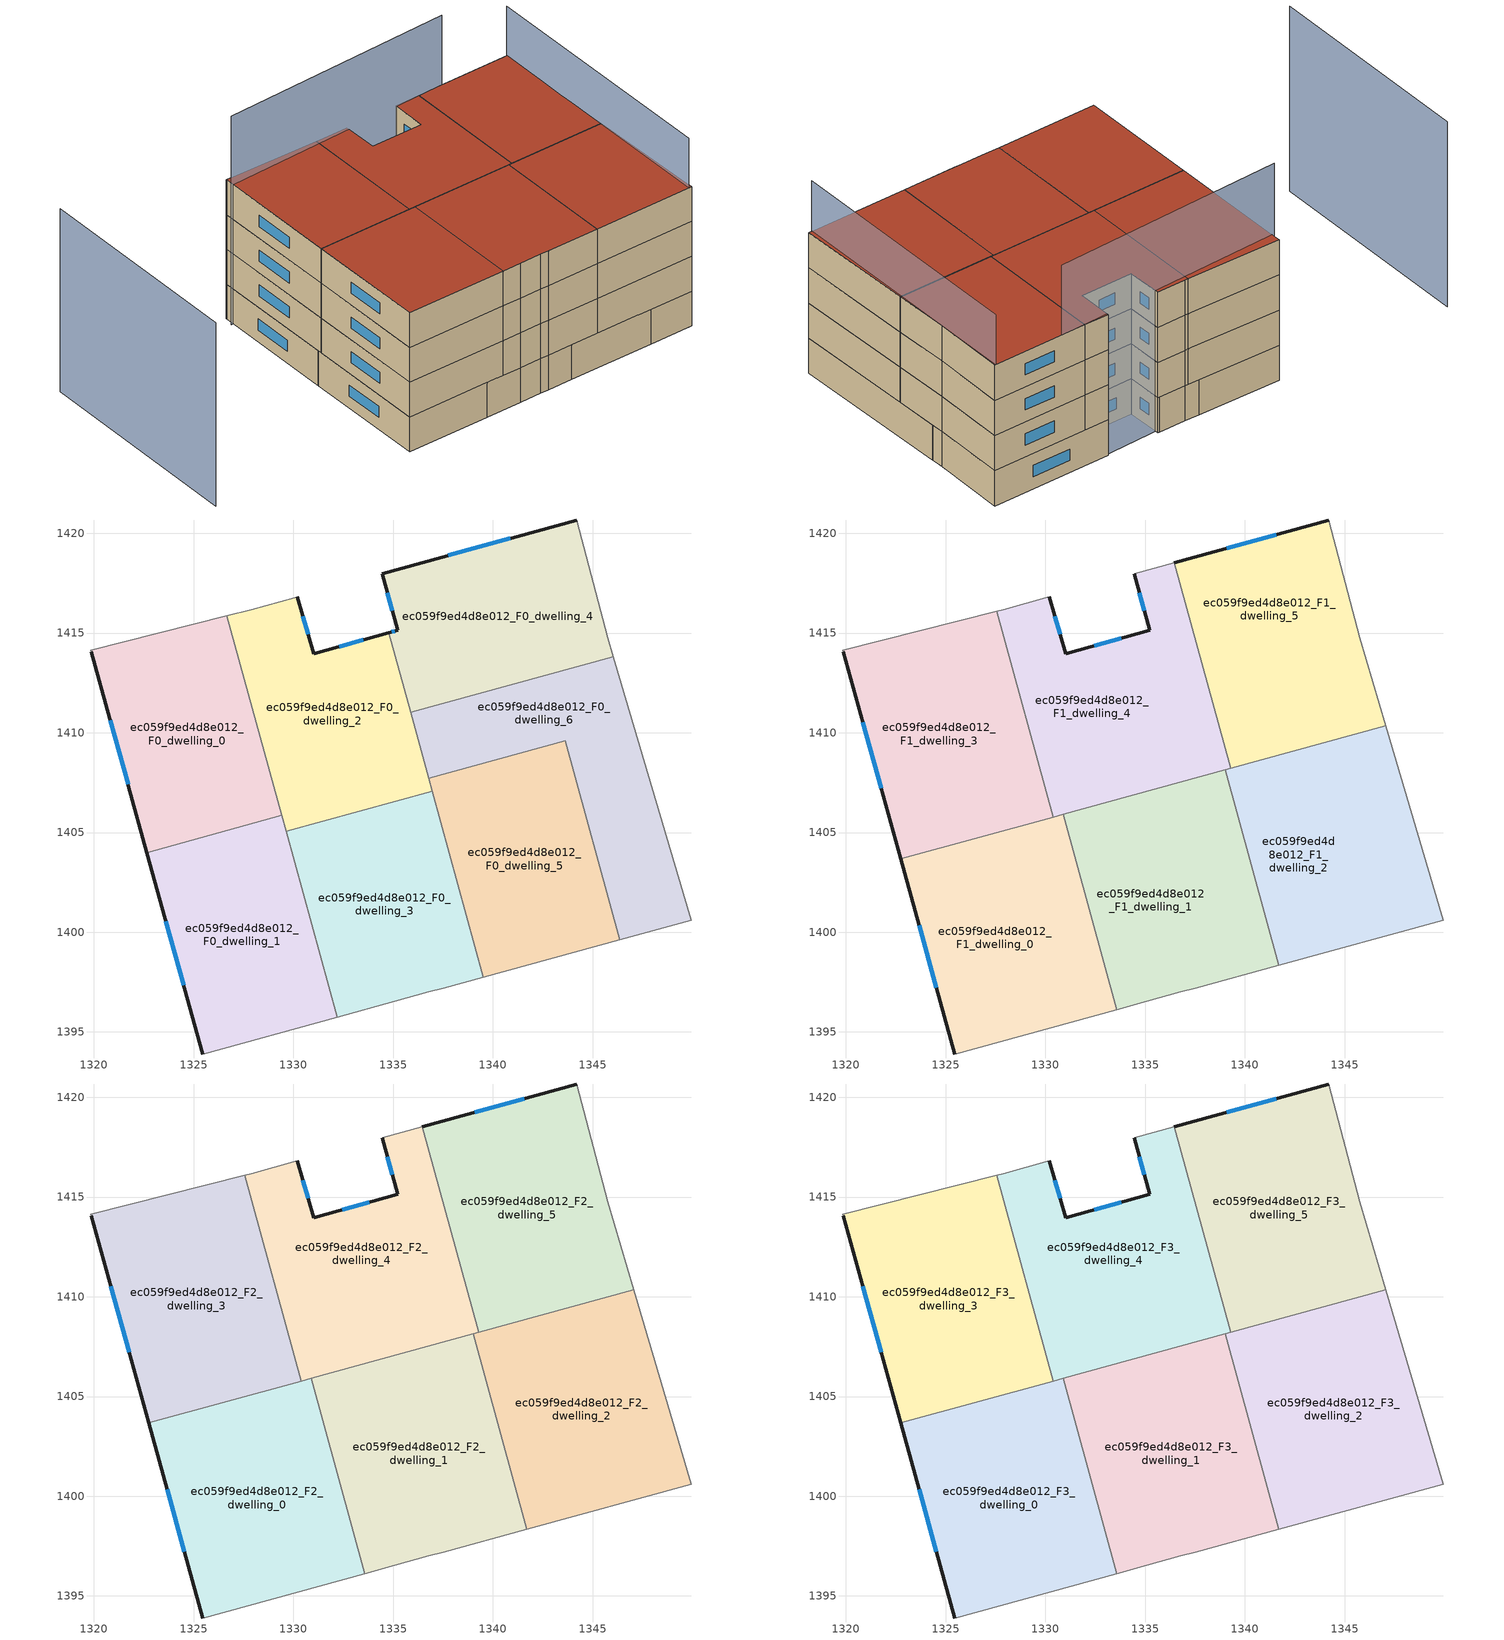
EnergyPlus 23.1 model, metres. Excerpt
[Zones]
ec059f9ed4d8e012_F0_dwelling_0
 floor ground (EU_floor_Construction): 1326.67,1415.86 1329.42,1405.85 1322.66,1404 1319.88,1414.05 1319.85,1414.15 z0
 wall outside (EU_wall_Construction): 1319.88,1414.05 1322.66,1404 z0:3
 wall adiabatic (EU_wall_Construction): 1326.67,1415.86 1319.85,1414.15 1319.88,1414.05 z0:3
 wall to ec059f9ed4d8e012_F0_dwelling_1 (EU_wall_Construction): 1322.66,1404 1329.42,1405.85 z0:3
 wall to ec059f9ed4d8e012_F0_dwelling_2 (EU_wall_Construction): 1329.42,1405.85 1326.67,1415.86 z0:3
 window (EU_Window_Construction): 1320.83,1410.63 1321.71,1407.42 z1.02:1.98
ec059f9ed4d8e012_F0_dwelling_1
 floor ground (EU_floor_Construction): 1329.42,1405.85 1332.2,1395.74 1325.46,1393.9 1322.66,1404 z0
 wall outside (EU_wall_Construction): 1322.66,1404 1325.46,1393.9 z0:3
 wall adiabatic (EU_wall_Construction): 1325.46,1393.9 1332.2,1395.74 z0:3
 wall to ec059f9ed4d8e012_F0_dwelling_3 (EU_wall_Construction): 1332.2,1395.74 1329.64,1405.06 z0:3
 wall to ec059f9ed4d8e012_F0_dwelling_2 (EU_wall_Construction): 1329.64,1405.06 1329.42,1405.85 z0:3
 window (EU_Window_Construction): 1323.61,1400.56 1324.51,1397.33 z1.02:1.98
 ceiling adiabatic (EU_roof_Construction): 1332.2,1395.74 1329.42,1405.85 1322.66,1404 1325.46,1393.9 z3
ec059f9ed4d8e012_F0_dwelling_2
 floor ground (EU_floor_Construction): 1334.78,1415.01 1336.96,1407.07 1329.64,1405.05 1326.67,1415.86 1327.89,1416.17 1330.07,1416.78 1330.2,1416.81 1331.02,1413.96 z0
 wall outside (EU_wall_Construction): 1334.78,1415.01 1331.02,1413.96 1330.2,1416.81 z0:3
 wall adiabatic (EU_wall_Construction): 1330.2,1416.81 1330.07,1416.78 1327.89,1416.17 1326.67,1415.86 z0:3
 wall to ec059f9ed4d8e012_F0_dwelling_3 (EU_wall_Construction): 1329.64,1405.05 1336.96,1407.07 z0:3
 wall to ec059f9ed4d8e012_F0_dwelling_4 (EU_wall_Construction): 1335.87,1411.02 1334.78,1415.01 z0:3
 wall to ec059f9ed4d8e012_F0_dwelling_6 (EU_wall_Construction): 1336.78,1407.71 1335.87,1411.02 z0:3
 wall to ec059f9ed4d8e012_F0_dwelling_5 (EU_wall_Construction): 1336.96,1407.07 1336.78,1407.71 z0:3
 window (EU_Window_Construction): 1330.74,1414.93 1330.48,1415.84 / 1333.5,1414.65 1332.3,1414.32 z1.02:1.98
ec059f9ed4d8e012_F0_dwelling_3
 floor ground (EU_floor_Construction): 1336.96,1407.07 1339.52,1397.75 1337.52,1397.2 1336.79,1397.01 1335.07,1396.53 1332.2,1395.74 1329.64,1405.05 z0
 wall adiabatic (EU_wall_Construction): 1332.2,1395.74 1335.07,1396.53 1336.79,1397.01 1337.52,1397.2 1339.52,1397.75 z0:3
 wall to ec059f9ed4d8e012_F0_dwelling_5 (EU_wall_Construction): 1339.52,1397.75 1336.96,1407.07 z0:3
ec059f9ed4d8e012_F0_dwelling_4
 floor ground (EU_floor_Construction): 1344.2,1420.67 1345.75,1414.75 1346.03,1413.81 1335.87,1411.02 1334.78,1415.01 1335.23,1415.14 1334.45,1417.97 z0
 wall outside (EU_wall_Construction): 1344.2,1420.67 1334.45,1417.97 1335.23,1415.14 1334.78,1415.01 z0:3
 wall adiabatic (EU_wall_Construction): 1346.03,1413.81 1345.75,1414.75 1344.2,1420.67 z0:3
 wall to ec059f9ed4d8e012_F0_dwelling_6 (EU_wall_Construction): 1335.87,1411.02 1346.03,1413.81 z0:3
 window (EU_Window_Construction): 1335.07,1415.1 1334.93,1415.06 / 1334.71,1417.01 1334.96,1416.1 / 1340.88,1419.75 1337.77,1418.89 z1.02:1.98
ec059f9ed4d8e012_F0_dwelling_5
 floor ground (EU_floor_Construction): 1343.63,1409.59 1346.37,1399.63 1339.52,1397.75 1336.78,1407.71 z0
 wall to ec059f9ed4d8e012_F0_dwelling_6 (EU_wall_Construction): 1346.37,1399.63 1343.63,1409.59 1336.78,1407.71 z0:3
 wall adiabatic (EU_wall_Construction): 1339.52,1397.75 1346.37,1399.63 z0:3
 ceiling adiabatic (EU_roof_Construction): 1346.37,1399.63 1343.68,1409.43 1336.83,1407.54 1339.52,1397.75 z3
ec059f9ed4d8e012_F0_dwelling_6
 floor ground (EU_floor_Construction): 1346.03,1413.81 1349.93,1400.61 1346.37,1399.63 1343.63,1409.59 1336.78,1407.71 1335.87,1411.02 z0
 wall adiabatic (EU_wall_Construction): 1346.37,1399.63 1349.93,1400.61 1346.03,1413.81 z0:3
ec059f9ed4d8e012_F1_dwelling_0
 floor adiabatic (EU_floor_Construction): 1329.51,1405.53 1332.2,1395.74 1325.46,1393.9 1322.75,1403.67 z3
 floor to ec059f9ed4d8e012_F0_dwelling_3 (EU_floor_Construction): 1331.02,1405.44 1333.58,1396.12 1332.2,1395.74 1329.64,1405.06 z3
 floor to ec059f9ed4d8e012_F0_dwelling_2 (EU_floor_Construction): 1330.89,1405.91 1331.02,1405.44 1329.64,1405.06 1329.51,1405.53 z3
 wall outside (EU_wall_Construction): 1322.75,1403.67 1325.46,1393.9 z3:6
 wall to ec059f9ed4d8e012_F1_dwelling_1 (EU_wall_Construction): 1333.58,1396.12 1330.89,1405.91 z3:6
 wall adiabatic (EU_wall_Construction): 1325.46,1393.9 1333.58,1396.12 z3:6
 wall to ec059f9ed4d8e012_F1_dwelling_3 (EU_wall_Construction): 1330.4,1405.78 1322.75,1403.67 z3:6
 wall to ec059f9ed4d8e012_F1_dwelling_4 (EU_wall_Construction): 1330.89,1405.91 1330.4,1405.78 z3:6
 window (EU_Window_Construction): 1323.67,1400.35 1324.54,1397.22 z4.02:4.98
ec059f9ed4d8e012_F1_dwelling_1
 floor to ec059f9ed4d8e012_F0_dwelling_3 (EU_floor_Construction): 1336.96,1407.07 1339.52,1397.75 1337.52,1397.2 1336.79,1397.01 1335.07,1396.53 1333.58,1396.12 1331.02,1405.44 z3
 floor to ec059f9ed4d8e012_F0_dwelling_2 (EU_floor_Construction): 1336.83,1407.54 1336.96,1407.07 1331.02,1405.44 1330.89,1405.91 z3
 floor adiabatic (EU_floor_Construction): 1339.02,1408.14 1341.71,1398.35 1339.52,1397.75 1336.83,1407.54 z3
 wall to ec059f9ed4d8e012_F1_dwelling_2 (EU_wall_Construction): 1341.71,1398.35 1339.02,1408.14 z3:6
 wall adiabatic (EU_wall_Construction): 1333.58,1396.12 1335.07,1396.53 1336.79,1397.01 1337.52,1397.2 1341.71,1398.35 z3:6
 wall to ec059f9ed4d8e012_F1_dwelling_4 (EU_wall_Construction): 1339.02,1408.14 1330.89,1405.91 z3:6
ec059f9ed4d8e012_F1_dwelling_2
 floor adiabatic (EU_floor_Construction): 1343.68,1409.43 1346.37,1399.63 1341.71,1398.35 1339.02,1408.14 z3
 floor to ec059f9ed4d8e012_F0_dwelling_6 (EU_floor_Construction): 1347.05,1410.35 1349.93,1400.61 1346.37,1399.63 1343.68,1409.43 z3
 wall adiabatic (EU_wall_Construction): 1341.71,1398.35 1349.93,1400.61 1347.05,1410.35 z3:6
 wall to ec059f9ed4d8e012_F1_dwelling_5 (EU_wall_Construction): 1347.05,1410.35 1339.29,1408.22 z3:6
 wall to ec059f9ed4d8e012_F1_dwelling_4 (EU_wall_Construction): 1339.29,1408.22 1339.02,1408.15 z3:6
ec059f9ed4d8e012_F1_dwelling_3
 floor to ec059f9ed4d8e012_F0_dwelling_0 (EU_floor_Construction): 1326.67,1415.86 1329.42,1405.85 1322.66,1404 1319.88,1414.05 1319.85,1414.15 z3
 floor to ec059f9ed4d8e012_F0_dwelling_2 (EU_floor_Construction): 1327.56,1416.09 1330.4,1405.78 1329.51,1405.53 1326.67,1415.86 z3
 floor adiabatic (EU_floor_Construction): 1329.42,1405.85 1329.51,1405.53 1322.75,1403.67 1322.66,1404 z3
 wall outside (EU_wall_Construction): 1319.88,1414.05 1322.75,1403.67 z3:6
 wall adiabatic (EU_wall_Construction): 1327.56,1416.09 1319.85,1414.15 1319.88,1414.05 z3:6
 wall to ec059f9ed4d8e012_F1_dwelling_4 (EU_wall_Construction): 1330.4,1405.78 1327.56,1416.09 z3:6
 window (EU_Window_Construction): 1320.86,1410.52 1321.77,1407.21 z4.02:4.98
ec059f9ed4d8e012_F1_dwelling_4
 floor to ec059f9ed4d8e012_F0_dwelling_2 (EU_floor_Construction): 1334.78,1415.01 1336.83,1407.54 1330.4,1405.78 1327.56,1416.09 1327.89,1416.17 1330.07,1416.78 1330.2,1416.81 1331.02,1413.96 z3
 floor to ec059f9ed4d8e012_F0_dwelling_4 (EU_floor_Construction): 1336.45,1418.53 1338.33,1411.7 1335.87,1411.02 1334.78,1415.01 1335.23,1415.14 1334.45,1417.97 z3
 floor to ec059f9ed4d8e012_F0_dwelling_5 (EU_floor_Construction): 1339.24,1408.38 1339.29,1408.22 1336.83,1407.54 1336.78,1407.71 z3
 floor to ec059f9ed4d8e012_F0_dwelling_6 (EU_floor_Construction): 1338.33,1411.7 1339.24,1408.38 1336.78,1407.71 1335.87,1411.02 z3
 wall outside (EU_wall_Construction): 1334.45,1417.97 1335.23,1415.14 1331.02,1413.96 1330.2,1416.81 z3:6
 wall adiabatic (EU_wall_Construction): 1336.45,1418.53 1334.45,1417.97 / 1330.2,1416.81 1327.89,1416.17 1327.56,1416.09 z3:6
 wall to ec059f9ed4d8e012_F1_dwelling_5 (EU_wall_Construction): 1339.29,1408.22 1336.45,1418.53 z3:6
 window (EU_Window_Construction): 1333.79,1414.74 1332.45,1414.36 / 1334.71,1417.01 1334.96,1416.1 / 1330.74,1414.93 1330.48,1415.84 z4.02:4.98
ec059f9ed4d8e012_F1_dwelling_5
 floor to ec059f9ed4d8e012_F0_dwelling_4 (EU_floor_Construction): 1344.2,1420.67 1345.75,1414.75 1346.03,1413.81 1338.33,1411.7 1336.45,1418.53 z3
 floor to ec059f9ed4d8e012_F0_dwelling_6 (EU_floor_Construction): 1346.03,1413.81 1347.05,1410.35 1343.68,1409.43 1343.63,1409.59 1339.24,1408.38 1338.33,1411.7 z3
 floor to ec059f9ed4d8e012_F0_dwelling_5 (EU_floor_Construction): 1343.63,1409.59 1343.68,1409.43 1339.29,1408.22 1339.24,1408.38 z3
 wall outside (EU_wall_Construction): 1344.2,1420.67 1336.45,1418.53 z3:6
 wall adiabatic (EU_wall_Construction): 1347.05,1410.35 1345.75,1414.75 1344.2,1420.67 z3:6
 window (EU_Window_Construction): 1341.56,1419.94 1339.09,1419.26 z4.02:4.98
ec059f9ed4d8e012_F2_dwelling_0
 floor to ec059f9ed4d8e012_F1_dwelling_0 (EU_floor_Construction): 1330.89,1405.91 1333.58,1396.12 1325.46,1393.9 1322.75,1403.67 z6
 wall outside (EU_wall_Construction): 1322.75,1403.67 1325.46,1393.9 z6:9
 wall to ec059f9ed4d8e012_F2_dwelling_1 (EU_wall_Construction): 1333.58,1396.12 1330.89,1405.91 z6:9
 wall adiabatic (EU_wall_Construction): 1325.46,1393.9 1333.58,1396.12 z6:9
 wall to ec059f9ed4d8e012_F2_dwelling_3 (EU_wall_Construction): 1330.4,1405.78 1322.75,1403.67 z6:9
 wall to ec059f9ed4d8e012_F2_dwelling_4 (EU_wall_Construction): 1330.89,1405.91 1330.4,1405.78 z6:9
 window (EU_Window_Construction): 1323.67,1400.35 1324.54,1397.22 z7.02:7.98
ec059f9ed4d8e012_F2_dwelling_1
 floor to ec059f9ed4d8e012_F1_dwelling_1 (EU_floor_Construction): 1339.02,1408.14 1341.71,1398.35 1337.52,1397.2 1336.79,1397.01 1335.07,1396.53 1333.58,1396.12 1330.89,1405.91 z6
 wall to ec059f9ed4d8e012_F2_dwelling_2 (EU_wall_Construction): 1341.71,1398.35 1339.02,1408.14 z6:9
 wall adiabatic (EU_wall_Construction): 1333.58,1396.12 1335.07,1396.53 1336.79,1397.01 1337.52,1397.2 1341.71,1398.35 z6:9
 wall to ec059f9ed4d8e012_F2_dwelling_4 (EU_wall_Construction): 1339.02,1408.14 1330.89,1405.91 z6:9
ec059f9ed4d8e012_F2_dwelling_2
 floor to ec059f9ed4d8e012_F1_dwelling_2 (EU_floor_Construction): 1347.05,1410.35 1349.93,1400.61 1341.71,1398.35 1339.02,1408.14 z6
 wall adiabatic (EU_wall_Construction): 1341.71,1398.35 1349.93,1400.61 1347.05,1410.35 z6:9
 wall to ec059f9ed4d8e012_F2_dwelling_5 (EU_wall_Construction): 1347.05,1410.35 1339.29,1408.22 z6:9
 wall to ec059f9ed4d8e012_F2_dwelling_4 (EU_wall_Construction): 1339.29,1408.22 1339.02,1408.15 z6:9
ec059f9ed4d8e012_F2_dwelling_3
 floor to ec059f9ed4d8e012_F1_dwelling_3 (EU_floor_Construction): 1327.56,1416.09 1330.4,1405.78 1322.75,1403.67 1319.88,1414.05 1319.85,1414.15 z6
 wall outside (EU_wall_Construction): 1319.88,1414.05 1322.75,1403.67 z6:9
 wall adiabatic (EU_wall_Construction): 1327.56,1416.09 1319.85,1414.15 1319.88,1414.05 z6:9
 wall to ec059f9ed4d8e012_F2_dwelling_4 (EU_wall_Construction): 1330.4,1405.78 1327.56,1416.09 z6:9
 window (EU_Window_Construction): 1320.86,1410.52 1321.77,1407.21 z7.02:7.98
ec059f9ed4d8e012_F2_dwelling_4
 floor to ec059f9ed4d8e012_F1_dwelling_4 (EU_floor_Construction): 1336.45,1418.53 1339.29,1408.22 1330.4,1405.78 1327.56,1416.09 1327.89,1416.17 1330.2,1416.81 1331.02,1413.96 1335.23,1415.14 1334.45,1417.97 z6
 wall outside (EU_wall_Construction): 1334.45,1417.97 1335.23,1415.14 1331.02,1413.96 1330.2,1416.81 z6:9
 wall adiabatic (EU_wall_Construction): 1336.45,1418.53 1334.45,1417.97 / 1330.2,1416.81 1327.89,1416.17 1327.56,1416.09 z6:9
 wall to ec059f9ed4d8e012_F2_dwelling_5 (EU_wall_Construction): 1339.29,1408.22 1336.45,1418.53 z6:9
 window (EU_Window_Construction): 1333.79,1414.74 1332.45,1414.36 / 1334.71,1417.01 1334.96,1416.1 / 1330.74,1414.93 1330.48,1415.84 z7.02:7.98
ec059f9ed4d8e012_F2_dwelling_5
 floor to ec059f9ed4d8e012_F1_dwelling_5 (EU_floor_Construction): 1344.2,1420.67 1345.75,1414.75 1347.05,1410.35 1339.29,1408.22 1336.45,1418.53 z6
 wall outside (EU_wall_Construction): 1344.2,1420.67 1336.45,1418.53 z6:9
 wall adiabatic (EU_wall_Construction): 1347.05,1410.35 1345.75,1414.75 1344.2,1420.67 z6:9
 window (EU_Window_Construction): 1341.56,1419.94 1339.09,1419.26 z7.02:7.98
ec059f9ed4d8e012_F3_dwelling_0
 floor to ec059f9ed4d8e012_F2_dwelling_0 (EU_floor_Construction): 1330.89,1405.91 1333.58,1396.12 1325.46,1393.9 1322.75,1403.67 z9
 wall outside (EU_wall_Construction): 1322.75,1403.67 1325.46,1393.9 z9:12
 wall to ec059f9ed4d8e012_F3_dwelling_1 (EU_wall_Construction): 1333.58,1396.12 1330.89,1405.91 z9:12
 wall adiabatic (EU_wall_Construction): 1325.46,1393.9 1333.58,1396.12 z9:12
 wall to ec059f9ed4d8e012_F3_dwelling_3 (EU_wall_Construction): 1330.4,1405.78 1322.75,1403.67 z9:12
 wall to ec059f9ed4d8e012_F3_dwelling_4 (EU_wall_Construction): 1330.89,1405.91 1330.4,1405.78 z9:12
 window (EU_Window_Construction): 1323.67,1400.35 1324.54,1397.22 z10.02:10.98
 roof outside (EU_roof_Construction): 1333.58,1396.12 1330.89,1405.91 1322.75,1403.67 1325.46,1393.9 z12
ec059f9ed4d8e012_F3_dwelling_1
 floor to ec059f9ed4d8e012_F2_dwelling_1 (EU_floor_Construction): 1339.02,1408.14 1341.71,1398.35 1337.52,1397.2 1336.79,1397.01 1335.07,1396.53 1333.58,1396.12 1330.89,1405.91 z9
 wall to ec059f9ed4d8e012_F3_dwelling_2 (EU_wall_Construction): 1341.71,1398.35 1339.02,1408.14 z9:12
 wall adiabatic (EU_wall_Construction): 1333.58,1396.12 1335.07,1396.53 1336.79,1397.01 1337.52,1397.2 1341.71,1398.35 z9:12
 wall to ec059f9ed4d8e012_F3_dwelling_4 (EU_wall_Construction): 1339.02,1408.14 1330.89,1405.91 z9:12
 roof outside (EU_roof_Construction): 1341.71,1398.35 1339.02,1408.14 1330.89,1405.91 1333.58,1396.12 1335.07,1396.53 1336.79,1397.01 1337.52,1397.2 z12
ec059f9ed4d8e012_F3_dwelling_2
 floor to ec059f9ed4d8e012_F2_dwelling_2 (EU_floor_Construction): 1347.05,1410.35 1349.93,1400.61 1341.71,1398.35 1339.02,1408.14 z9
 wall adiabatic (EU_wall_Construction): 1341.71,1398.35 1349.93,1400.61 1347.05,1410.35 z9:12
 wall to ec059f9ed4d8e012_F3_dwelling_5 (EU_wall_Construction): 1347.05,1410.35 1339.29,1408.22 z9:12
 wall to ec059f9ed4d8e012_F3_dwelling_4 (EU_wall_Construction): 1339.29,1408.22 1339.02,1408.15 z9:12
 roof outside (EU_roof_Construction): 1349.93,1400.61 1347.05,1410.35 1339.02,1408.14 1341.71,1398.35 z12
ec059f9ed4d8e012_F3_dwelling_3
 floor to ec059f9ed4d8e012_F2_dwelling_3 (EU_floor_Construction): 1327.56,1416.09 1330.4,1405.78 1322.75,1403.67 1319.88,1414.05 1319.85,1414.15 z9
 wall outside (EU_wall_Construction): 1319.88,1414.05 1322.75,1403.67 z9:12
 wall adiabatic (EU_wall_Construction): 1327.56,1416.09 1319.85,1414.15 1319.88,1414.05 z9:12
 wall to ec059f9ed4d8e012_F3_dwelling_4 (EU_wall_Construction): 1330.4,1405.78 1327.56,1416.09 z9:12
 window (EU_Window_Construction): 1320.86,1410.52 1321.77,1407.21 z10.02:10.98
 roof outside (EU_roof_Construction): 1330.4,1405.78 1327.56,1416.09 1319.85,1414.15 1319.88,1414.05 1322.75,1403.67 z12
ec059f9ed4d8e012_F3_dwelling_4
 floor to ec059f9ed4d8e012_F2_dwelling_4 (EU_floor_Construction): 1336.45,1418.53 1339.29,1408.22 1330.4,1405.78 1327.56,1416.09 1327.89,1416.17 1330.2,1416.81 1331.02,1413.96 1335.23,1415.14 1334.45,1417.97 z9
 wall outside (EU_wall_Construction): 1334.45,1417.97 1335.23,1415.14 1331.02,1413.96 1330.2,1416.81 z9:12
 wall adiabatic (EU_wall_Construction): 1336.45,1418.53 1334.45,1417.97 / 1330.2,1416.81 1327.89,1416.17 1327.56,1416.09 z9:12
 wall to ec059f9ed4d8e012_F3_dwelling_5 (EU_wall_Construction): 1339.29,1408.22 1336.45,1418.53 z9:12
 window (EU_Window_Construction): 1333.79,1414.74 1332.45,1414.36 / 1334.71,1417.01 1334.96,1416.1 / 1330.74,1414.93 1330.48,1415.84 z10.02:10.98
 roof outside (EU_roof_Construction): 1339.29,1408.22 1336.45,1418.53 1334.45,1417.97 1335.23,1415.14 1331.02,1413.96 1330.2,1416.81 1327.89,1416.17 1327.56,1416.09 1330.4,1405.78 z12
ec059f9ed4d8e012_F3_dwelling_5
 floor to ec059f9ed4d8e012_F2_dwelling_5 (EU_floor_Construction): 1344.2,1420.67 1345.75,1414.75 1347.05,1410.35 1339.29,1408.22 1336.45,1418.53 z9
 wall outside (EU_wall_Construction): 1344.2,1420.67 1336.45,1418.53 z9:12
 wall adiabatic (EU_wall_Construction): 1347.05,1410.35 1345.75,1414.75 1344.2,1420.67 z9:12
 window (EU_Window_Construction): 1341.56,1419.94 1339.09,1419.26 z10.02:10.98
 roof outside (EU_roof_Construction): 1347.05,1410.35 1345.75,1414.75 1344.2,1420.67 1336.45,1418.53 1339.29,1408.22 z12
shading: 1305.5,1410.36 1310.2,1393.01 z0:15.8; 1349.66,1400.53 1344.12,1420.65 z0:16.3; 1338.47,1419.1 1319.87,1413.32 z0:18
[Building]
EU S2 Campaign: North Axis=0; Terrain=City; Solar Distribution=FullExterior
[Site:Location]
Vienna: Latitude=48; Longitude=16.5; Time Zone=1; Elevation=183
[SizingPeriod:WeatherFileDays]
AnnualSizingPeriod: Begin Month=1; Begin Day of Month=1; End Month=12; End Day of Month=31; Day of Week for Start Day=Monday; Use Weather File Daylight Saving Period=No; Use Weather File Rain and Snow Indicators=No
[MATERIAL]
EU_InternalMass_Material: Roughness=MediumRough; Thickness=0.1; Conductivity=1; Density=1800; Specific Heat=900; Thermal Absorptance=0.9; Solar Absorptance=0.7; Visible Absorptance=0.7
[MATERIAL:NOMASS] Roughness=MediumRough; Thermal Absorptance=0.9; Solar Absorptance=0.7; Visible Absorptance=0.7
Name | Thermal Resistance
EU_wall_NoMass | 0.942466
EU_roof_NoMass | 0.551687
EU_floor_NoMass | 0.66527
[WINDOWMATERIAL:SIMPLEGLAZINGSYSTEM]
EU_Window_SimpleGlazing: UFactor=2.03367; Solar Heat Gain Coefficient=0.65; Visible Transmittance=0.65
[CONSTRUCTION]
EU_wall_Construction: EU_wall_NoMass
EU_roof_Construction: EU_roof_NoMass
EU_floor_Construction: EU_floor_NoMass
EU_Window_Construction: EU_Window_SimpleGlazing
EU_InternalMass_Construction: EU_InternalMass_Material
[ZONE] Type=1; Multiplier=1; Ceiling Height=autocalculate; Floor Area=autocalculate; Part of Total Floor Area=Yes
Name | Volume
ec059f9ed4d8e012_F0_dwelling_0 | 220.081
ec059f9ed4d8e012_F1_dwelling_0; ec059f9ed4d8e012_F2_dwelling_0; ec059f9ed4d8e012_F3_dwelling_0 | 256.756
ec059f9ed4d8e012_F0_dwelling_1 | 220.092
ec059f9ed4d8e012_F1_dwelling_1; ec059f9ed4d8e012_F2_dwelling_1; ec059f9ed4d8e012_F3_dwelling_1 | 256.77
ec059f9ed4d8e012_F0_dwelling_2; ec059f9ed4d8e012_F0_dwelling_4 | 220.088
ec059f9ed4d8e012_F1_dwelling_2; ec059f9ed4d8e012_F2_dwelling_2; ec059f9ed4d8e012_F3_dwelling_2 | 256.758
ec059f9ed4d8e012_F0_dwelling_3 | 220.074
ec059f9ed4d8e012_F1_dwelling_3; ec059f9ed4d8e012_F2_dwelling_3; ec059f9ed4d8e012_F3_dwelling_3 | 256.763
ec059f9ed4d8e012_F1_dwelling_4; ec059f9ed4d8e012_F2_dwelling_4; ec059f9ed4d8e012_F3_dwelling_4 | 256.757
ec059f9ed4d8e012_F0_dwelling_5 | 220.11
ec059f9ed4d8e012_F1_dwelling_5; ec059f9ed4d8e012_F2_dwelling_5; ec059f9ed4d8e012_F3_dwelling_5 | 256.745
ec059f9ed4d8e012_F0_dwelling_6 | 220.063
[INTERNALMASS] Construction=EU_InternalMass_Construction
Name | Zone or ZoneList | Surface Area
ec059f9ed4d8e012_F0_dwelling_0_EU_InternalMass | ec059f9ed4d8e012_F0_dwelling_0 | 73.3618
ec059f9ed4d8e012_F0_dwelling_1_EU_InternalMass | ec059f9ed4d8e012_F0_dwelling_1 | 73.3616
ec059f9ed4d8e012_F0_dwelling_2_EU_InternalMass | ec059f9ed4d8e012_F0_dwelling_2 | 73.3631
ec059f9ed4d8e012_F0_dwelling_3_EU_InternalMass | ec059f9ed4d8e012_F0_dwelling_3 | 73.3578
ec059f9ed4d8e012_F0_dwelling_4_EU_InternalMass | ec059f9ed4d8e012_F0_dwelling_4 | 73.3624
ec059f9ed4d8e012_F0_dwelling_5_EU_InternalMass | ec059f9ed4d8e012_F0_dwelling_5 | 73.3706
ec059f9ed4d8e012_F0_dwelling_6_EU_InternalMass | ec059f9ed4d8e012_F0_dwelling_6 | 73.3548
ec059f9ed4d8e012_F1_dwelling_0_EU_InternalMass | ec059f9ed4d8e012_F1_dwelling_0 | 85.5854
ec059f9ed4d8e012_F1_dwelling_1_EU_InternalMass | ec059f9ed4d8e012_F1_dwelling_1 | 85.5896
ec059f9ed4d8e012_F1_dwelling_2_EU_InternalMass | ec059f9ed4d8e012_F1_dwelling_2 | 85.5857
ec059f9ed4d8e012_F1_dwelling_3_EU_InternalMass | ec059f9ed4d8e012_F1_dwelling_3 | 85.5877
ec059f9ed4d8e012_F1_dwelling_4_EU_InternalMass | ec059f9ed4d8e012_F1_dwelling_4 | 85.5855
ec059f9ed4d8e012_F1_dwelling_5_EU_InternalMass | ec059f9ed4d8e012_F1_dwelling_5 | 85.5818
ec059f9ed4d8e012_F2_dwelling_0_EU_InternalMass | ec059f9ed4d8e012_F2_dwelling_0 | 85.5854
ec059f9ed4d8e012_F2_dwelling_1_EU_InternalMass | ec059f9ed4d8e012_F2_dwelling_1 | 85.5896
ec059f9ed4d8e012_F2_dwelling_2_EU_InternalMass | ec059f9ed4d8e012_F2_dwelling_2 | 85.5857
ec059f9ed4d8e012_F2_dwelling_3_EU_InternalMass | ec059f9ed4d8e012_F2_dwelling_3 | 85.5877
ec059f9ed4d8e012_F2_dwelling_4_EU_InternalMass | ec059f9ed4d8e012_F2_dwelling_4 | 85.5855
ec059f9ed4d8e012_F2_dwelling_5_EU_InternalMass | ec059f9ed4d8e012_F2_dwelling_5 | 85.5818
ec059f9ed4d8e012_F3_dwelling_0_EU_InternalMass | ec059f9ed4d8e012_F3_dwelling_0 | 85.5854
ec059f9ed4d8e012_F3_dwelling_1_EU_InternalMass | ec059f9ed4d8e012_F3_dwelling_1 | 85.5896
ec059f9ed4d8e012_F3_dwelling_2_EU_InternalMass | ec059f9ed4d8e012_F3_dwelling_2 | 85.5857
ec059f9ed4d8e012_F3_dwelling_3_EU_InternalMass | ec059f9ed4d8e012_F3_dwelling_3 | 85.5877
ec059f9ed4d8e012_F3_dwelling_4_EU_InternalMass | ec059f9ed4d8e012_F3_dwelling_4 | 85.5855
ec059f9ed4d8e012_F3_dwelling_5_EU_InternalMass | ec059f9ed4d8e012_F3_dwelling_5 | 85.5818
[OTHEREQUIPMENT] Fuel Type=Electricity; Design Level Calculation Method=Watts/Area; Power per Zone Floor Area=1; Fraction Latent=0; Fraction Radiant=0; Fraction Lost=0; Carbon Dioxide Generation Rate=0; EndUse Subcategory=EU_Step8_InternalGains
Name | Zone or ZoneList or Space or SpaceList | Schedule
EU_Step8_InternalGain_ec059f9ed4d8e012_F0_dwelling_0_f000 | ec059f9ed4d8e012_F0_dwelling_0 | EU_Step8_GainSchedule_ec059f9ed4d8e012_F0_dwelling_0_f000
EU_Step8_InternalGain_ec059f9ed4d8e012_F0_dwelling_1_f000 | ec059f9ed4d8e012_F0_dwelling_1 | EU_Step8_GainSchedule_ec059f9ed4d8e012_F0_dwelling_1_f000
EU_Step8_InternalGain_ec059f9ed4d8e012_F0_dwelling_2_f000 | ec059f9ed4d8e012_F0_dwelling_2 | EU_Step8_GainSchedule_ec059f9ed4d8e012_F0_dwelling_2_f000
EU_Step8_InternalGain_ec059f9ed4d8e012_F0_dwelling_3_f000 | ec059f9ed4d8e012_F0_dwelling_3 | EU_Step8_GainSchedule_ec059f9ed4d8e012_F0_dwelling_3_f000
EU_Step8_InternalGain_ec059f9ed4d8e012_F0_dwelling_4_f000 | ec059f9ed4d8e012_F0_dwelling_4 | EU_Step8_GainSchedule_ec059f9ed4d8e012_F0_dwelling_4_f000
EU_Step8_InternalGain_ec059f9ed4d8e012_F0_dwelling_5_f000 | ec059f9ed4d8e012_F0_dwelling_5 | EU_Step8_GainSchedule_ec059f9ed4d8e012_F0_dwelling_5_f000
EU_Step8_InternalGain_ec059f9ed4d8e012_F0_dwelling_6_f000 | ec059f9ed4d8e012_F0_dwelling_6 | EU_Step8_GainSchedule_ec059f9ed4d8e012_F0_dwelling_6_f000
EU_Step8_InternalGain_ec059f9ed4d8e012_F1_dwelling_0_f000 | ec059f9ed4d8e012_F1_dwelling_0 | EU_Step8_GainSchedule_ec059f9ed4d8e012_F1_dwelling_0_f000
EU_Step8_InternalGain_ec059f9ed4d8e012_F1_dwelling_1_f000 | ec059f9ed4d8e012_F1_dwelling_1 | EU_Step8_GainSchedule_ec059f9ed4d8e012_F1_dwelling_1_f000
EU_Step8_InternalGain_ec059f9ed4d8e012_F1_dwelling_2_f000 | ec059f9ed4d8e012_F1_dwelling_2 | EU_Step8_GainSchedule_ec059f9ed4d8e012_F1_dwelling_2_f000
EU_Step8_InternalGain_ec059f9ed4d8e012_F1_dwelling_3_f000 | ec059f9ed4d8e012_F1_dwelling_3 | EU_Step8_GainSchedule_ec059f9ed4d8e012_F1_dwelling_3_f000
EU_Step8_InternalGain_ec059f9ed4d8e012_F1_dwelling_4_f000 | ec059f9ed4d8e012_F1_dwelling_4 | EU_Step8_GainSchedule_ec059f9ed4d8e012_F1_dwelling_4_f000
EU_Step8_InternalGain_ec059f9ed4d8e012_F1_dwelling_5_f000 | ec059f9ed4d8e012_F1_dwelling_5 | EU_Step8_GainSchedule_ec059f9ed4d8e012_F1_dwelling_5_f000
EU_Step8_InternalGain_ec059f9ed4d8e012_F2_dwelling_0_f000 | ec059f9ed4d8e012_F2_dwelling_0 | EU_Step8_GainSchedule_ec059f9ed4d8e012_F2_dwelling_0_f000
EU_Step8_InternalGain_ec059f9ed4d8e012_F2_dwelling_1_f000 | ec059f9ed4d8e012_F2_dwelling_1 | EU_Step8_GainSchedule_ec059f9ed4d8e012_F2_dwelling_1_f000
EU_Step8_InternalGain_ec059f9ed4d8e012_F2_dwelling_2_f000 | ec059f9ed4d8e012_F2_dwelling_2 | EU_Step8_GainSchedule_ec059f9ed4d8e012_F2_dwelling_2_f000
EU_Step8_InternalGain_ec059f9ed4d8e012_F2_dwelling_3_f000 | ec059f9ed4d8e012_F2_dwelling_3 | EU_Step8_GainSchedule_ec059f9ed4d8e012_F2_dwelling_3_f000
EU_Step8_InternalGain_ec059f9ed4d8e012_F2_dwelling_4_f000 | ec059f9ed4d8e012_F2_dwelling_4 | EU_Step8_GainSchedule_ec059f9ed4d8e012_F2_dwelling_4_f000
EU_Step8_InternalGain_ec059f9ed4d8e012_F2_dwelling_5_f000 | ec059f9ed4d8e012_F2_dwelling_5 | EU_Step8_GainSchedule_ec059f9ed4d8e012_F2_dwelling_5_f000
EU_Step8_InternalGain_ec059f9ed4d8e012_F3_dwelling_0_f000 | ec059f9ed4d8e012_F3_dwelling_0 | EU_Step8_GainSchedule_ec059f9ed4d8e012_F3_dwelling_0_f000
EU_Step8_InternalGain_ec059f9ed4d8e012_F3_dwelling_1_f000 | ec059f9ed4d8e012_F3_dwelling_1 | EU_Step8_GainSchedule_ec059f9ed4d8e012_F3_dwelling_1_f000
EU_Step8_InternalGain_ec059f9ed4d8e012_F3_dwelling_2_f000 | ec059f9ed4d8e012_F3_dwelling_2 | EU_Step8_GainSchedule_ec059f9ed4d8e012_F3_dwelling_2_f000
EU_Step8_InternalGain_ec059f9ed4d8e012_F3_dwelling_3_f000 | ec059f9ed4d8e012_F3_dwelling_3 | EU_Step8_GainSchedule_ec059f9ed4d8e012_F3_dwelling_3_f000
EU_Step8_InternalGain_ec059f9ed4d8e012_F3_dwelling_4_f000 | ec059f9ed4d8e012_F3_dwelling_4 | EU_Step8_GainSchedule_ec059f9ed4d8e012_F3_dwelling_4_f000
EU_Step8_InternalGain_ec059f9ed4d8e012_F3_dwelling_5_f000 | ec059f9ed4d8e012_F3_dwelling_5 | EU_Step8_GainSchedule_ec059f9ed4d8e012_F3_dwelling_5_f000
[ZONEVENTILATION:DESIGNFLOWRATE] Schedule=EU_AlwaysOn; Design Flow Rate Calculation Method=AirChanges/Hour; Air Changes per Hour=0.530523; Ventilation Type=Natural; Fan Pressure Rise=0; Fan Total Efficiency=1; Constant Term Coefficient=1; Temperature Term Coefficient=0; Velocity Term Coefficient=0; Velocity Squared Term Coefficient=0; Minimum Indoor Temperature=-100; Maximum Indoor Temperature=100; Delta Temperature=-100; Minimum Outdoor Temperature=-100; Maximum Outdoor Temperature=100; Maximum Wind Speed=40
Name | Zone or ZoneList or Space or SpaceList
EU_ConstantAir_ec059f9ed4d8e012_F0_dwelling_0 | ec059f9ed4d8e012_F0_dwelling_0
EU_ConstantAir_ec059f9ed4d8e012_F0_dwelling_1 | ec059f9ed4d8e012_F0_dwelling_1
EU_ConstantAir_ec059f9ed4d8e012_F0_dwelling_2 | ec059f9ed4d8e012_F0_dwelling_2
EU_ConstantAir_ec059f9ed4d8e012_F0_dwelling_3 | ec059f9ed4d8e012_F0_dwelling_3
EU_ConstantAir_ec059f9ed4d8e012_F0_dwelling_4 | ec059f9ed4d8e012_F0_dwelling_4
EU_ConstantAir_ec059f9ed4d8e012_F0_dwelling_5 | ec059f9ed4d8e012_F0_dwelling_5
EU_ConstantAir_ec059f9ed4d8e012_F0_dwelling_6 | ec059f9ed4d8e012_F0_dwelling_6
EU_ConstantAir_ec059f9ed4d8e012_F1_dwelling_0 | ec059f9ed4d8e012_F1_dwelling_0
EU_ConstantAir_ec059f9ed4d8e012_F1_dwelling_1 | ec059f9ed4d8e012_F1_dwelling_1
EU_ConstantAir_ec059f9ed4d8e012_F1_dwelling_2 | ec059f9ed4d8e012_F1_dwelling_2
EU_ConstantAir_ec059f9ed4d8e012_F1_dwelling_3 | ec059f9ed4d8e012_F1_dwelling_3
EU_ConstantAir_ec059f9ed4d8e012_F1_dwelling_4 | ec059f9ed4d8e012_F1_dwelling_4
EU_ConstantAir_ec059f9ed4d8e012_F1_dwelling_5 | ec059f9ed4d8e012_F1_dwelling_5
EU_ConstantAir_ec059f9ed4d8e012_F2_dwelling_0 | ec059f9ed4d8e012_F2_dwelling_0
EU_ConstantAir_ec059f9ed4d8e012_F2_dwelling_1 | ec059f9ed4d8e012_F2_dwelling_1
EU_ConstantAir_ec059f9ed4d8e012_F2_dwelling_2 | ec059f9ed4d8e012_F2_dwelling_2
EU_ConstantAir_ec059f9ed4d8e012_F2_dwelling_3 | ec059f9ed4d8e012_F2_dwelling_3
EU_ConstantAir_ec059f9ed4d8e012_F2_dwelling_4 | ec059f9ed4d8e012_F2_dwelling_4
EU_ConstantAir_ec059f9ed4d8e012_F2_dwelling_5 | ec059f9ed4d8e012_F2_dwelling_5
EU_ConstantAir_ec059f9ed4d8e012_F3_dwelling_0 | ec059f9ed4d8e012_F3_dwelling_0
EU_ConstantAir_ec059f9ed4d8e012_F3_dwelling_1 | ec059f9ed4d8e012_F3_dwelling_1
EU_ConstantAir_ec059f9ed4d8e012_F3_dwelling_2 | ec059f9ed4d8e012_F3_dwelling_2
EU_ConstantAir_ec059f9ed4d8e012_F3_dwelling_3 | ec059f9ed4d8e012_F3_dwelling_3
EU_ConstantAir_ec059f9ed4d8e012_F3_dwelling_4 | ec059f9ed4d8e012_F3_dwelling_4
EU_ConstantAir_ec059f9ed4d8e012_F3_dwelling_5 | ec059f9ed4d8e012_F3_dwelling_5
[HVACTEMPLATE:THERMOSTAT] Constant Heating Setpoint=20; Constant Cooling Setpoint=50
EU_HeatOnly_ec059f9ed4d8e012_F0_dwelling_0; EU_HeatOnly_ec059f9ed4d8e012_F0_dwelling_1; EU_HeatOnly_ec059f9ed4d8e012_F0_dwelling_2; EU_HeatOnly_ec059f9ed4d8e012_F0_dwelling_3; EU_HeatOnly_ec059f9ed4d8e012_F0_dwelling_4; EU_HeatOnly_ec059f9ed4d8e012_F0_dwelling_5; EU_HeatOnly_ec059f9ed4d8e012_F0_dwelling_6; EU_HeatOnly_ec059f9ed4d8e012_F1_dwelling_0; EU_HeatOnly_ec059f9ed4d8e012_F1_dwelling_1; EU_HeatOnly_ec059f9ed4d8e012_F1_dwelling_2; EU_HeatOnly_ec059f9ed4d8e012_F1_dwelling_3; EU_HeatOnly_ec059f9ed4d8e012_F1_dwelling_4; EU_HeatOnly_ec059f9ed4d8e012_F1_dwelling_5; EU_HeatOnly_ec059f9ed4d8e012_F2_dwelling_0; EU_HeatOnly_ec059f9ed4d8e012_F2_dwelling_1; EU_HeatOnly_ec059f9ed4d8e012_F2_dwelling_2; EU_HeatOnly_ec059f9ed4d8e012_F2_dwelling_3; EU_HeatOnly_ec059f9ed4d8e012_F2_dwelling_4; EU_HeatOnly_ec059f9ed4d8e012_F2_dwelling_5; EU_HeatOnly_ec059f9ed4d8e012_F3_dwelling_0; EU_HeatOnly_ec059f9ed4d8e012_F3_dwelling_1; EU_HeatOnly_ec059f9ed4d8e012_F3_dwelling_2; EU_HeatOnly_ec059f9ed4d8e012_F3_dwelling_3; EU_HeatOnly_ec059f9ed4d8e012_F3_dwelling_4; EU_HeatOnly_ec059f9ed4d8e012_F3_dwelling_5
[HVACTEMPLATE:ZONE:IDEALLOADSAIRSYSTEM] System Availability Schedule=EU_AlwaysOn; Maximum Heating Supply Air Temperature=50; Minimum Cooling Supply Air Temperature=13; Maximum Heating Supply Air Humidity Ratio=0.0156; Minimum Cooling Supply Air Humidity Ratio=0.0077; Heating Limit=NoLimit; Cooling Limit=NoLimit; Heating Availability Schedule=EU_AlwaysOn; Cooling Availability Schedule=EU_CoolingOff; Dehumidification Control Type=ConstantSensibleHeatRatio; Cooling Sensible Heat Ratio=0.7; Dehumidification Setpoint=60; Humidification Control Type=None; Humidification Setpoint=30; Outdoor Air Method=None; Outdoor Air Flow Rate per Person=0.00944; Outdoor Air Flow Rate per Zone Floor Area=0; Outdoor Air Flow Rate per Zone=0; Demand Controlled Ventilation Type=None; Outdoor Air Economizer Type=NoEconomizer; Heat Recovery Type=None; Sensible Heat Recovery Effectiveness=0.7; Latent Heat Recovery Effectiveness=0.65
Name | Template Thermostat
ec059f9ed4d8e012_F0_dwelling_0 | EU_HeatOnly_ec059f9ed4d8e012_F0_dwelling_0
ec059f9ed4d8e012_F0_dwelling_1 | EU_HeatOnly_ec059f9ed4d8e012_F0_dwelling_1
ec059f9ed4d8e012_F0_dwelling_2 | EU_HeatOnly_ec059f9ed4d8e012_F0_dwelling_2
ec059f9ed4d8e012_F0_dwelling_3 | EU_HeatOnly_ec059f9ed4d8e012_F0_dwelling_3
ec059f9ed4d8e012_F0_dwelling_4 | EU_HeatOnly_ec059f9ed4d8e012_F0_dwelling_4
ec059f9ed4d8e012_F0_dwelling_5 | EU_HeatOnly_ec059f9ed4d8e012_F0_dwelling_5
ec059f9ed4d8e012_F0_dwelling_6 | EU_HeatOnly_ec059f9ed4d8e012_F0_dwelling_6
ec059f9ed4d8e012_F1_dwelling_0 | EU_HeatOnly_ec059f9ed4d8e012_F1_dwelling_0
ec059f9ed4d8e012_F1_dwelling_1 | EU_HeatOnly_ec059f9ed4d8e012_F1_dwelling_1
ec059f9ed4d8e012_F1_dwelling_2 | EU_HeatOnly_ec059f9ed4d8e012_F1_dwelling_2
ec059f9ed4d8e012_F1_dwelling_3 | EU_HeatOnly_ec059f9ed4d8e012_F1_dwelling_3
ec059f9ed4d8e012_F1_dwelling_4 | EU_HeatOnly_ec059f9ed4d8e012_F1_dwelling_4
ec059f9ed4d8e012_F1_dwelling_5 | EU_HeatOnly_ec059f9ed4d8e012_F1_dwelling_5
ec059f9ed4d8e012_F2_dwelling_0 | EU_HeatOnly_ec059f9ed4d8e012_F2_dwelling_0
ec059f9ed4d8e012_F2_dwelling_1 | EU_HeatOnly_ec059f9ed4d8e012_F2_dwelling_1
ec059f9ed4d8e012_F2_dwelling_2 | EU_HeatOnly_ec059f9ed4d8e012_F2_dwelling_2
ec059f9ed4d8e012_F2_dwelling_3 | EU_HeatOnly_ec059f9ed4d8e012_F2_dwelling_3
ec059f9ed4d8e012_F2_dwelling_4 | EU_HeatOnly_ec059f9ed4d8e012_F2_dwelling_4
ec059f9ed4d8e012_F2_dwelling_5 | EU_HeatOnly_ec059f9ed4d8e012_F2_dwelling_5
ec059f9ed4d8e012_F3_dwelling_0 | EU_HeatOnly_ec059f9ed4d8e012_F3_dwelling_0
ec059f9ed4d8e012_F3_dwelling_1 | EU_HeatOnly_ec059f9ed4d8e012_F3_dwelling_1
ec059f9ed4d8e012_F3_dwelling_2 | EU_HeatOnly_ec059f9ed4d8e012_F3_dwelling_2
ec059f9ed4d8e012_F3_dwelling_3 | EU_HeatOnly_ec059f9ed4d8e012_F3_dwelling_3
ec059f9ed4d8e012_F3_dwelling_4 | EU_HeatOnly_ec059f9ed4d8e012_F3_dwelling_4
ec059f9ed4d8e012_F3_dwelling_5 | EU_HeatOnly_ec059f9ed4d8e012_F3_dwelling_5
[SIZING:ZONE] Zone Cooling Design Supply Air Temperature Input Method=SupplyAirTemperature; Zone Cooling Design Supply Air Temperature=13; Zone Heating Design Supply Air Temperature Input Method=SupplyAirTemperature; Zone Heating Design Supply Air Temperature=50; Zone Cooling Design Supply Air Humidity Ratio=0.008; Zone Heating Design Supply Air Humidity Ratio=0.008; Cooling Design Air Flow Method=DesignDay; Cooling Design Air Flow Rate=0; Cooling Minimum Air Flow per Zone Floor Area=0.000762; Cooling Minimum Air Flow=0; Cooling Minimum Air Flow Fraction=0.2; Heating Design Air Flow Method=DesignDay; Heating Design Air Flow Rate=0; Heating Maximum Air Flow per Zone Floor Area=0.002032; Heating Maximum Air Flow=0.141576; Heating Maximum Air Flow Fraction=0.3; Account for Dedicated Outdoor Air System=No; Dedicated Outdoor Air System Control Strategy=NeutralSupplyAir; Dedicated Outdoor Air Low Setpoint Temperature for Design=autosize; Dedicated Outdoor Air High Setpoint Temperature for Design=autosize; Zone Load Sizing Method=Sensible Load Only No Latent Load; Zone Latent Cooling Design Supply Air Humidity Ratio Input Method=HumidityRatioDifference; Zone Cooling Design Supply Air Humidity Ratio Difference=0.005; Zone Latent Heating Design Supply Air Humidity Ratio Input Method=HumidityRatioDifference; Zone Humidification Design Supply Air Humidity Ratio Difference=0.005
ec059f9ed4d8e012_F0_dwelling_0; ec059f9ed4d8e012_F0_dwelling_1; ec059f9ed4d8e012_F0_dwelling_2; ec059f9ed4d8e012_F0_dwelling_3; ec059f9ed4d8e012_F0_dwelling_4; ec059f9ed4d8e012_F0_dwelling_5; ec059f9ed4d8e012_F0_dwelling_6; ec059f9ed4d8e012_F1_dwelling_0; ec059f9ed4d8e012_F1_dwelling_1; ec059f9ed4d8e012_F1_dwelling_2; ec059f9ed4d8e012_F1_dwelling_3; ec059f9ed4d8e012_F1_dwelling_4; ec059f9ed4d8e012_F1_dwelling_5; ec059f9ed4d8e012_F2_dwelling_0; ec059f9ed4d8e012_F2_dwelling_1; ec059f9ed4d8e012_F2_dwelling_2; ec059f9ed4d8e012_F2_dwelling_3; ec059f9ed4d8e012_F2_dwelling_4; ec059f9ed4d8e012_F2_dwelling_5; ec059f9ed4d8e012_F3_dwelling_0; ec059f9ed4d8e012_F3_dwelling_1; ec059f9ed4d8e012_F3_dwelling_2; ec059f9ed4d8e012_F3_dwelling_3; ec059f9ed4d8e012_F3_dwelling_4; ec059f9ed4d8e012_F3_dwelling_5
[SCHEDULE:CONSTANT]
Name | Hourly Value
EU_AlwaysOn | 1
EU_CoolingOff | 0
[SCHEDULE:FILE] Column Number=1; Rows to Skip at Top=0; Number of Hours of Data=8760; Column Separator=Comma; Interpolate to Timestep=No; Minutes per Item=60; Adjust Schedule for Daylight Savings=Yes
Name | File
EU_Step8_GainSchedule_ec059f9ed4d8e012_F0_dwelling_0_f000 | ../../schedules/ec059f9ed4d8e012/ec059f9ed4d8e012_F0_dwelling_0_f000_gain.csv
EU_Step8_GainSchedule_ec059f9ed4d8e012_F0_dwelling_1_f000 | ../../schedules/ec059f9ed4d8e012/ec059f9ed4d8e012_F0_dwelling_1_f000_gain.csv
EU_Step8_GainSchedule_ec059f9ed4d8e012_F0_dwelling_2_f000 | ../../schedules/ec059f9ed4d8e012/ec059f9ed4d8e012_F0_dwelling_2_f000_gain.csv
EU_Step8_GainSchedule_ec059f9ed4d8e012_F0_dwelling_3_f000 | ../../schedules/ec059f9ed4d8e012/ec059f9ed4d8e012_F0_dwelling_3_f000_gain.csv
EU_Step8_GainSchedule_ec059f9ed4d8e012_F0_dwelling_4_f000 | ../../schedules/ec059f9ed4d8e012/ec059f9ed4d8e012_F0_dwelling_4_f000_gain.csv
EU_Step8_GainSchedule_ec059f9ed4d8e012_F0_dwelling_5_f000 | ../../schedules/ec059f9ed4d8e012/ec059f9ed4d8e012_F0_dwelling_5_f000_gain.csv
EU_Step8_GainSchedule_ec059f9ed4d8e012_F0_dwelling_6_f000 | ../../schedules/ec059f9ed4d8e012/ec059f9ed4d8e012_F0_dwelling_6_f000_gain.csv
EU_Step8_GainSchedule_ec059f9ed4d8e012_F1_dwelling_0_f000 | ../../schedules/ec059f9ed4d8e012/ec059f9ed4d8e012_F1_dwelling_0_f000_gain.csv
EU_Step8_GainSchedule_ec059f9ed4d8e012_F1_dwelling_1_f000 | ../../schedules/ec059f9ed4d8e012/ec059f9ed4d8e012_F1_dwelling_1_f000_gain.csv
EU_Step8_GainSchedule_ec059f9ed4d8e012_F1_dwelling_2_f000 | ../../schedules/ec059f9ed4d8e012/ec059f9ed4d8e012_F1_dwelling_2_f000_gain.csv
EU_Step8_GainSchedule_ec059f9ed4d8e012_F1_dwelling_3_f000 | ../../schedules/ec059f9ed4d8e012/ec059f9ed4d8e012_F1_dwelling_3_f000_gain.csv
EU_Step8_GainSchedule_ec059f9ed4d8e012_F1_dwelling_4_f000 | ../../schedules/ec059f9ed4d8e012/ec059f9ed4d8e012_F1_dwelling_4_f000_gain.csv
EU_Step8_GainSchedule_ec059f9ed4d8e012_F1_dwelling_5_f000 | ../../schedules/ec059f9ed4d8e012/ec059f9ed4d8e012_F1_dwelling_5_f000_gain.csv
EU_Step8_GainSchedule_ec059f9ed4d8e012_F2_dwelling_0_f000 | ../../schedules/ec059f9ed4d8e012/ec059f9ed4d8e012_F2_dwelling_0_f000_gain.csv
EU_Step8_GainSchedule_ec059f9ed4d8e012_F2_dwelling_1_f000 | ../../schedules/ec059f9ed4d8e012/ec059f9ed4d8e012_F2_dwelling_1_f000_gain.csv
EU_Step8_GainSchedule_ec059f9ed4d8e012_F2_dwelling_2_f000 | ../../schedules/ec059f9ed4d8e012/ec059f9ed4d8e012_F2_dwelling_2_f000_gain.csv
EU_Step8_GainSchedule_ec059f9ed4d8e012_F2_dwelling_3_f000 | ../../schedules/ec059f9ed4d8e012/ec059f9ed4d8e012_F2_dwelling_3_f000_gain.csv
EU_Step8_GainSchedule_ec059f9ed4d8e012_F2_dwelling_4_f000 | ../../schedules/ec059f9ed4d8e012/ec059f9ed4d8e012_F2_dwelling_4_f000_gain.csv
EU_Step8_GainSchedule_ec059f9ed4d8e012_F2_dwelling_5_f000 | ../../schedules/ec059f9ed4d8e012/ec059f9ed4d8e012_F2_dwelling_5_f000_gain.csv
EU_Step8_GainSchedule_ec059f9ed4d8e012_F3_dwelling_0_f000 | ../../schedules/ec059f9ed4d8e012/ec059f9ed4d8e012_F3_dwelling_0_f000_gain.csv
EU_Step8_GainSchedule_ec059f9ed4d8e012_F3_dwelling_1_f000 | ../../schedules/ec059f9ed4d8e012/ec059f9ed4d8e012_F3_dwelling_1_f000_gain.csv
EU_Step8_GainSchedule_ec059f9ed4d8e012_F3_dwelling_2_f000 | ../../schedules/ec059f9ed4d8e012/ec059f9ed4d8e012_F3_dwelling_2_f000_gain.csv
EU_Step8_GainSchedule_ec059f9ed4d8e012_F3_dwelling_3_f000 | ../../schedules/ec059f9ed4d8e012/ec059f9ed4d8e012_F3_dwelling_3_f000_gain.csv
EU_Step8_GainSchedule_ec059f9ed4d8e012_F3_dwelling_4_f000 | ../../schedules/ec059f9ed4d8e012/ec059f9ed4d8e012_F3_dwelling_4_f000_gain.csv
EU_Step8_GainSchedule_ec059f9ed4d8e012_F3_dwelling_5_f000 | ../../schedules/ec059f9ed4d8e012/ec059f9ed4d8e012_F3_dwelling_5_f000_gain.csv
